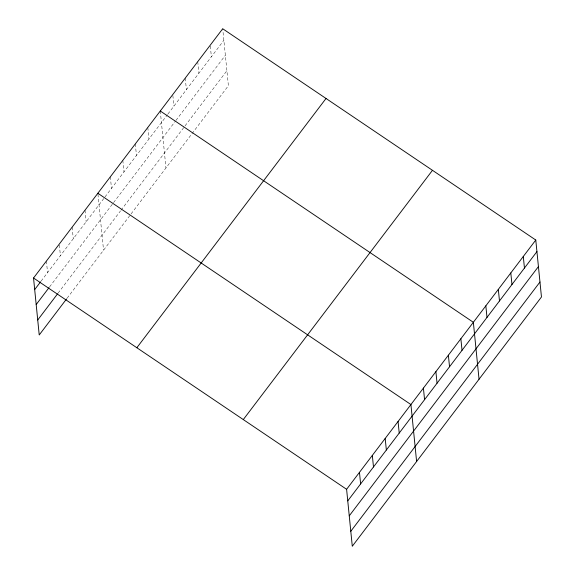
<?xml version="1.0" encoding="UTF-8"?>
<svg xmlns="http://www.w3.org/2000/svg" width="575" height="575" viewBox="0 0 575 575"><rect width="100%" height="100%" fill="white"/><g stroke="black" fill="none" stroke-linecap="round" stroke-linejoin="round"><path stroke-width="0.43" stroke-dasharray="2.88 2.16" d="M41.12 281.11L104.442 197.678M104.981 196.966L167.411 114.705M167.95 113.994L223.869 40.322M49.587 286.903L175.418 121.102M175.964 120.383L225.364 55.293M58.089 293.149L120.498 210.917M121.045 210.206L226.902 70.725M67.088 298.238L228.397 85.697L222.712 28.75M210.313 46.093L211.384 56.774M197.743 61.654L198.893 73.219M185.258 78.107L186.408 89.671M172.859 95.443L173.923 106.123M160.281 111.004L165.967 167.958M147.797 127.456L148.954 139.028M135.312 143.908L136.469 155.48M122.827 160.36L123.984 171.932M110.343 176.812L111.493 188.384M97.944 194.156L103.543 250.211M84.992 210.213L86.149 221.785M72.127 227.161L73.284 238.733M59.354 245L60.418 255.681M46.403 261.064L47.552 272.636"/><path stroke-width="0.86" d="M66.556 298.942L39.222 334.966L33.537 278.012L222.712 28.75L535.778 240.034L541.463 296.988L352.288 546.25L346.603 489.303L535.778 240.034M34.687 289.584L40.588 281.815M36.182 304.556L49.047 287.608M37.727 319.988L57.557 293.854M136.85 347.738L326.025 98.476M243.29 419.577L432.465 170.315M347.76 500.868L536.935 251.606M349.255 515.847L538.43 266.584M350.793 531.271L539.968 282.009M160.281 111.004L473.354 322.295L479.04 379.241M97.858 193.265L410.924 404.548L416.609 461.502M33.537 278.012L346.603 489.303M523.293 256.486L524.45 268.058M510.808 272.938L511.966 284.51M498.324 289.39L499.481 300.962M485.839 305.842L486.996 317.414M460.87 338.747L462.02 350.312M448.378 355.199L449.535 366.764M435.893 371.651L437.05 383.216M423.408 388.096L424.566 399.668M398.058 421.504L399.215 433.068M385.192 438.452L386.35 450.017M372.334 455.4L373.484 466.972M359.468 472.348L360.626 483.92"/></g></svg>
